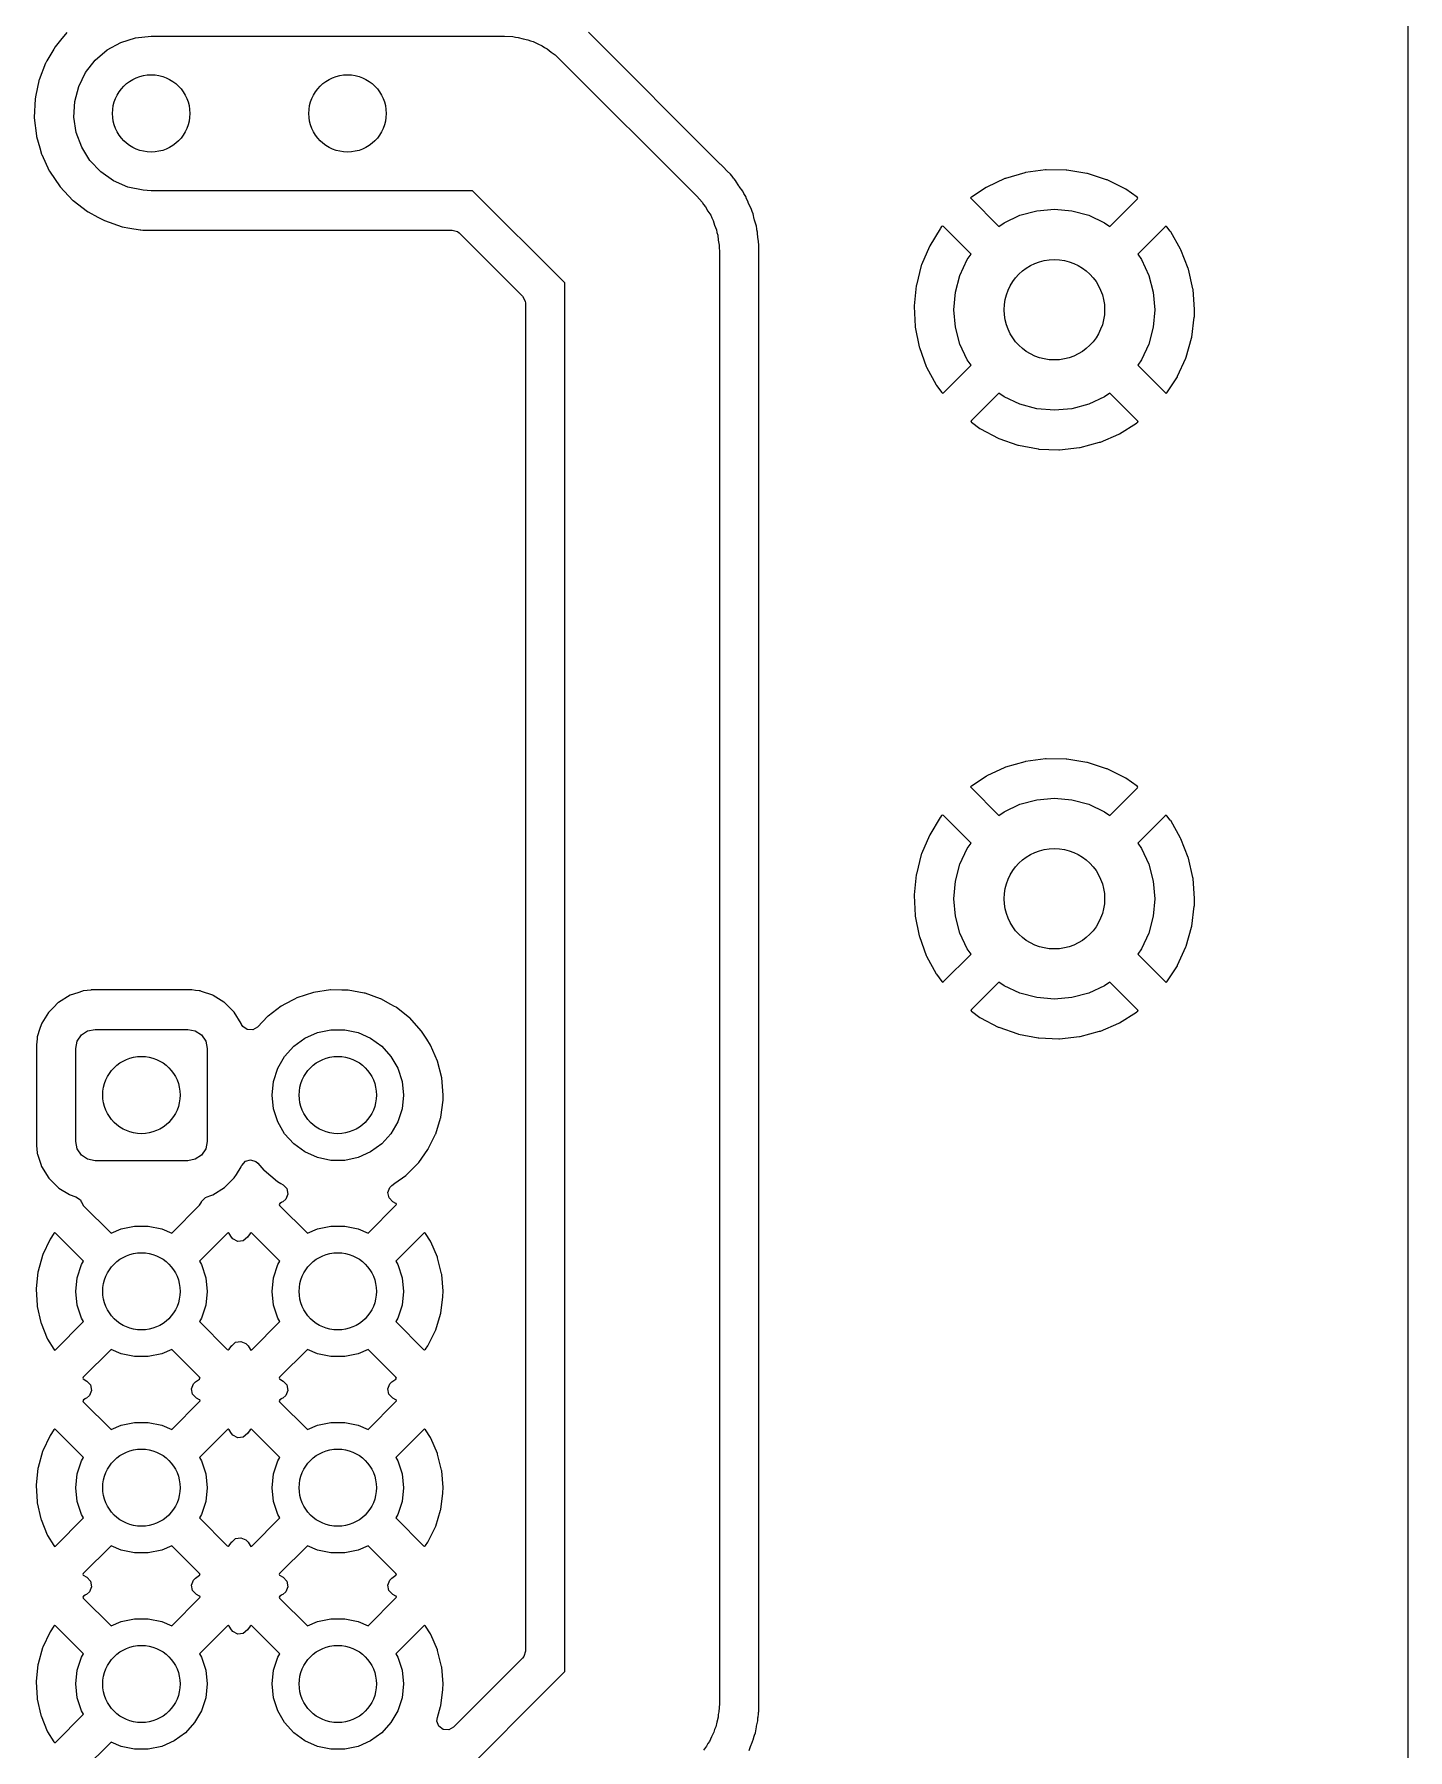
# Model space of a CAD drawing. Extents: x 80 to 223, y -132 to -72.
# Drawn here: x 204.99 to 222.76, y -117.94 to -95.75 of the extents above; entities that cross this region are included whole.
import ezdxf

# ---------------------------------------------------------------- set-up
doc = ezdxf.new("R2010")
doc.units = 0
doc.layers.add('BLACK', color=7, linetype='CONTINUOUS')

msp = doc.modelspace()

# ---------------------------------------------------------------- linework, layer by layer
at = {"layer": 'BLACK', "linetype": 'CONTINUOUS'}
for p, q in [((222.757, -76.4956), (222.757, -127.205)), ((205.33, -95.8242), (205.259, -95.9103)), ((205.41, -95.7266), (205.33, -95.8242)), ((205.931, -95.9529), (206.108, -95.8549)), ((206.108, -95.8549), (206.301, -95.7944)), ((206.301, -95.7944), (206.502, -95.774)), ((206.502, -95.774), (211.074, -95.774)), ((211.074, -95.774), (211.179, -95.7795)), ((211.179, -95.7795), (211.214, -95.787)), ((211.214, -95.787), (211.251, -95.7898)), ((211.251, -95.7898), (211.313, -95.8076)), ((211.313, -95.8076), (211.376, -95.8208)), ((211.376, -95.8208), (211.41, -95.8354)), ((211.41, -95.8354), (211.445, -95.8455)), ((211.445, -95.8455), (211.503, -95.8754)), ((211.503, -95.8754), (211.562, -95.9011)), ((213.862, -97.4286), (212.158, -95.7243)), ((205.151, -96.0955), (205.137, -96.1201)), ((205.241, -95.9423), (205.151, -96.0955)), ((205.259, -95.9103), (205.241, -95.9423)), ((205.654, -96.2441), (205.778, -96.0844)), ((205.778, -96.0844), (205.931, -95.9529)), ((211.562, -95.9011), (211.592, -95.9221)), ((211.592, -95.9221), (211.624, -95.9392)), ((211.624, -95.9392), (211.675, -95.98)), ((211.675, -95.98), (211.727, -96.017)), ((211.727, -96.017), (211.753, -96.0437)), ((211.753, -96.0437), (211.781, -96.0669)), ((211.781, -96.0669), (213.559, -97.8449)), ((205.135, -96.1248), (205.054, -96.3374)), ((205.137, -96.1201), (205.135, -96.1248)), ((205.565, -96.4254), (205.654, -96.2441)), ((205.01, -96.5374), (205.001, -96.5843)), ((205.049, -96.3517), (205.01, -96.5374)), ((205.05, -96.3467), (205.049, -96.3517)), ((205.049, -96.3517), (205.049, -96.3517)), ((205.054, -96.3374), (205.05, -96.3467)), ((205.514, -96.621), (205.565, -96.4254)), ((205.001, -96.5843), (204.99, -96.8268)), ((205.503, -96.8229), (205.514, -96.621)), ((204.99, -96.8268), (204.99, -96.8318)), ((204.99, -96.8318), (204.99, -96.8318)), ((204.99, -96.8318), (205.017, -97.0621)), ((205.533, -97.0227), (205.503, -96.8229)), ((205.017, -97.0621), (205.017, -97.068)), ((205.017, -97.068), (205.019, -97.0728)), ((205.019, -97.0728), (205.019, -97.0728)), ((205.019, -97.0728), (205.06, -97.2171)), ((205.603, -97.2124), (205.533, -97.0227)), ((205.06, -97.2171), (205.084, -97.3015)), ((205.084, -97.3015), (205.086, -97.3061)), ((205.086, -97.3061), (205.086, -97.3061)), ((205.086, -97.3061), (205.184, -97.517)), ((205.71, -97.3841), (205.603, -97.2124)), ((205.849, -97.531), (205.71, -97.3841)), ((213.871, -97.4368), (213.862, -97.4286)), ((205.184, -97.517), (205.186, -97.5215)), ((205.186, -97.5215), (205.323, -97.7223)), ((206.014, -97.6469), (205.849, -97.531)), ((206.2, -97.7272), (206.014, -97.6469)), ((213.893, -97.4551), (213.871, -97.4368)), ((213.903, -97.4633), (213.893, -97.4551)), ((213.907, -97.4671), (213.903, -97.4633)), ((213.95, -97.5163), (213.907, -97.4671)), ((213.907, -97.4671), (213.907, -97.4671)), ((213.955, -97.522), (213.95, -97.5163)), ((213.995, -97.5617), (213.955, -97.522)), ((214.015, -97.5833), (213.995, -97.5617)), ((214.017, -97.5865), (214.015, -97.5833)), ((214.034, -97.6101), (214.017, -97.5865)), ((214.042, -97.6208), (214.034, -97.6101)), ((214.06, -97.6416), (214.042, -97.6208)), ((214.064, -97.6454), (214.06, -97.6416)), ((214.06, -97.6416), (214.06, -97.6416)), ((214.067, -97.6497), (214.064, -97.6454)), ((214.106, -97.7119), (214.067, -97.6497)), ((214.067, -97.6497), (214.067, -97.6497)), ((217.547, -97.6177), (217.311, -97.7263)), ((217.556, -97.6144), (217.547, -97.6177)), ((217.805, -97.5419), (217.556, -97.6144)), ((217.814, -97.5399), (217.805, -97.5419)), ((218.071, -97.5049), (217.814, -97.5399)), ((218.08, -97.5044), (218.071, -97.5049)), ((218.339, -97.5078), (218.08, -97.5044)), ((218.349, -97.5086), (218.339, -97.5078)), ((218.605, -97.5503), (218.349, -97.5086)), ((218.614, -97.5524), (218.605, -97.5503)), ((218.861, -97.6315), (218.614, -97.5524)), ((218.869, -97.635), (218.861, -97.6315)), ((219.102, -97.7497), (218.869, -97.635)), ((205.323, -97.7223), (205.489, -97.8987)), ((206.397, -97.7685), (206.2, -97.7272)), ((206.502, -97.774), (206.397, -97.7685)), ((210.66, -97.774), (206.502, -97.774)), ((211.852, -98.9662), (210.66, -97.774)), ((213.559, -97.8449), (213.629, -97.9227)), ((214.109, -97.7174), (214.106, -97.7119)), ((214.155, -97.7816), (214.109, -97.7174)), ((214.169, -97.8111), (214.155, -97.7816)), ((214.176, -97.823), (214.169, -97.8111)), ((214.193, -97.8508), (214.176, -97.823)), ((214.197, -97.8607), (214.193, -97.8508)), ((214.2, -97.8667), (214.197, -97.8607)), ((214.224, -97.9232), (214.2, -97.8667)), ((217.112, -97.8559), (217.103, -97.8667)), ((217.103, -97.8667), (217.108, -97.8765)), ((217.303, -97.7308), (217.112, -97.8559)), ((217.311, -97.7263), (217.303, -97.7308)), ((219.11, -97.7545), (219.102, -97.7497)), ((219.257, -97.8566), (219.11, -97.7545)), ((219.267, -97.8688), (219.257, -97.8566)), ((219.26, -97.8804), (219.267, -97.8688)), ((205.489, -97.8987), (205.493, -97.9018)), ((205.493, -97.9018), (205.493, -97.9018)), ((205.493, -97.9018), (205.678, -98.043)), ((205.678, -98.043), (205.678, -98.043)), ((205.678, -98.043), (205.682, -98.0461)), ((205.682, -98.0461), (205.687, -98.0485)), ((205.687, -98.0485), (205.687, -98.0485)), ((205.687, -98.0485), (205.811, -98.1152)), ((213.629, -97.9227), (213.649, -97.9534)), ((213.649, -97.9534), (213.673, -97.9813)), ((213.673, -97.9813), (213.704, -98.0378)), ((213.704, -98.0378), (213.74, -98.0918)), ((213.74, -98.0918), (213.753, -98.1259)), ((214.227, -97.9292), (214.224, -97.9232)), ((214.259, -97.9952), (214.227, -97.9292)), ((214.261, -97.9998), (214.259, -97.9952)), ((214.259, -97.9952), (214.259, -97.9952)), ((214.263, -98.0046), (214.261, -97.9998)), ((214.271, -98.0312), (214.263, -98.0046)), ((214.275, -98.044), (214.271, -98.0312)), ((214.288, -98.0743), (214.275, -98.044)), ((214.304, -98.1401), (214.288, -98.0743)), ((217.108, -97.8765), (217.467, -98.2362)), ((217.536, -98.1882), (217.741, -98.0924)), ((217.741, -98.0924), (217.96, -98.0337)), ((217.96, -98.0337), (218.186, -98.014)), ((218.186, -98.014), (218.412, -98.0337)), ((218.412, -98.0337), (218.631, -98.0924)), ((218.631, -98.0924), (218.836, -98.1882)), ((218.905, -98.2362), (219.26, -97.8804)), ((205.811, -98.1152), (205.896, -98.1608)), ((205.896, -98.1608), (206.126, -98.2399)), ((206.126, -98.2399), (206.225, -98.257)), ((206.225, -98.257), (206.361, -98.2805)), ((206.361, -98.2805), (206.361, -98.2805)), ((206.361, -98.2805), (206.365, -98.2812)), ((206.365, -98.2812), (206.369, -98.2814)), ((206.369, -98.2814), (206.369, -98.2814)), ((206.369, -98.2814), (206.393, -98.2824)), ((206.393, -98.2824), (206.393, -98.2824)), ((206.393, -98.2824), (206.394, -98.2825)), ((206.394, -98.2825), (210.397, -98.2825)), ((210.397, -98.2825), (210.465, -98.3025)), ((210.465, -98.3025), (210.486, -98.3194)), ((213.753, -98.1259), (213.771, -98.1581)), ((213.771, -98.1581), (213.79, -98.2197)), ((213.79, -98.2197), (213.814, -98.2797)), ((213.814, -98.2797), (213.821, -98.3159)), ((213.821, -98.3159), (213.832, -98.3509)), ((214.307, -98.1506), (214.304, -98.1401)), ((214.309, -98.157), (214.307, -98.1506)), ((214.319, -98.1922), (214.309, -98.157)), ((214.331, -98.2322), (214.319, -98.1922)), ((214.332, -98.2372), (214.331, -98.2322)), ((214.336, -98.2647), (214.332, -98.2372)), ((214.338, -98.2781), (214.336, -98.2647)), ((214.346, -98.31), (214.338, -98.2781)), ((214.346, -98.3151), (214.346, -98.31)), ((214.352, -98.3884), (214.346, -98.3151)), ((214.346, -98.3151), (214.346, -98.3151)), ((216.708, -98.2651), (216.573, -98.4869)), ((216.713, -98.2576), (216.708, -98.2651)), ((216.728, -98.2389), (216.713, -98.2576)), ((216.739, -98.2318), (216.728, -98.2389)), ((216.752, -98.239), (216.739, -98.2318)), ((217.108, -98.5954), (216.752, -98.239)), ((217.467, -98.2362), (217.536, -98.1882)), ((218.836, -98.1882), (218.905, -98.2362)), ((219.62, -98.2397), (219.264, -98.5954)), ((219.631, -98.2332), (219.62, -98.2397)), ((219.643, -98.2417), (219.631, -98.2332)), ((219.686, -98.2965), (219.643, -98.2417)), ((219.691, -98.3042), (219.686, -98.2965)), ((219.82, -98.5294), (219.691, -98.3042)), ((210.486, -98.3194), (211.307, -99.1399)), ((213.832, -98.3509), (213.838, -98.4152)), ((213.838, -98.4152), (213.849, -98.4788)), ((213.849, -98.4788), (213.848, -98.5155)), ((213.848, -98.5155), (213.852, -98.552)), ((214.353, -98.3949), (214.352, -98.3884)), ((214.363, -98.4728), (214.353, -98.3949)), ((214.361, -98.5725), (214.363, -98.4778)), ((214.363, -98.4778), (214.363, -98.4728)), ((214.363, -98.4778), (214.363, -98.4778)), ((216.569, -98.4952), (216.468, -98.7344)), ((216.573, -98.4869), (216.569, -98.4952)), ((219.824, -98.5378), (219.82, -98.5294)), ((219.918, -98.7796), (219.824, -98.5378)), ((213.852, -98.552), (213.852, -117.348)), ((214.361, -98.576), (214.361, -98.5725)), ((214.361, -117.268), (214.361, -98.576)), ((216.465, -98.7432), (216.402, -98.9946)), ((216.468, -98.7344), (216.465, -98.7432)), ((216.964, -98.8694), (217.06, -98.664)), ((217.06, -98.664), (217.108, -98.5954)), ((219.264, -98.5954), (219.312, -98.664)), ((219.312, -98.664), (219.408, -98.8694)), ((211.852, -116.934), (211.852, -98.9662)), ((216.906, -99.0883), (216.964, -98.8694)), ((219.408, -98.8694), (219.466, -99.0883)), ((219.921, -98.7885), (219.918, -98.7796)), ((219.978, -99.0415), (219.921, -98.7885)), ((211.307, -99.1399), (211.341, -99.2022)), ((211.341, -99.2022), (211.343, -99.229)), ((216.4, -99.0038), (216.374, -99.2619)), ((216.402, -98.9946), (216.4, -99.0038)), ((216.886, -99.314), (216.906, -99.0883)), ((219.466, -99.0883), (219.486, -99.314)), ((219.98, -99.0507), (219.978, -99.0415)), ((219.999, -99.3109), (219.98, -99.0507)), ((211.343, -99.229), (211.343, -116.671)), ((216.374, -99.2619), (216.374, -99.2712)), ((216.374, -99.2712), (216.386, -99.5303)), ((216.906, -99.5397), (216.886, -99.314)), ((219.486, -99.314), (219.466, -99.5397)), ((219.963, -99.6708), (219.996, -99.412)), ((219.996, -99.412), (219.997, -99.4057)), ((219.997, -99.4057), (219.999, -99.3172)), ((219.999, -99.3172), (219.999, -99.3109)), ((216.386, -99.5303), (216.387, -99.5395)), ((216.387, -99.5395), (216.438, -99.7939)), ((216.964, -99.7586), (216.906, -99.5397)), ((219.466, -99.5397), (219.408, -99.7586)), ((216.438, -99.7939), (216.44, -99.8029)), ((216.44, -99.8029), (216.528, -100.047)), ((217.06, -99.964), (216.964, -99.7586)), ((219.408, -99.7586), (219.312, -99.964)), ((219.891, -99.9296), (219.961, -99.68)), ((219.961, -99.68), (219.963, -99.6708)), ((216.528, -100.047), (216.532, -100.056)), ((216.532, -100.056), (216.655, -100.284)), ((216.753, -100.387), (217.108, -100.033)), ((217.108, -100.033), (217.06, -99.964)), ((219.312, -99.964), (219.264, -100.033)), ((219.264, -100.033), (219.622, -100.391)), ((219.781, -100.175), (219.888, -99.9384)), ((219.888, -99.9384), (219.891, -99.9296)), ((216.655, -100.284), (216.66, -100.292)), ((216.66, -100.292), (216.73, -100.386)), ((219.643, -100.391), (219.777, -100.183)), ((219.777, -100.183), (219.781, -100.175)), ((216.73, -100.386), (216.741, -100.394)), ((216.741, -100.394), (216.753, -100.387)), ((217.467, -100.392), (217.112, -100.747)), ((217.536, -100.44), (217.467, -100.392)), ((217.741, -100.536), (217.536, -100.44)), ((217.96, -100.594), (217.741, -100.536)), ((218.631, -100.536), (218.412, -100.594)), ((218.836, -100.44), (218.631, -100.536)), ((218.905, -100.392), (218.836, -100.44)), ((219.263, -100.75), (218.905, -100.392)), ((219.622, -100.391), (219.634, -100.398)), ((219.634, -100.398), (219.643, -100.391)), ((217.112, -100.747), (217.106, -100.759)), ((217.106, -100.759), (217.115, -100.77)), ((218.186, -100.614), (217.96, -100.594)), ((218.412, -100.594), (218.186, -100.614)), ((219.269, -100.76), (219.263, -100.75)), ((217.115, -100.77), (217.221, -100.849)), ((217.221, -100.849), (217.229, -100.854)), ((217.229, -100.854), (217.459, -100.975)), ((217.459, -100.975), (217.467, -100.978)), ((217.467, -100.978), (217.712, -101.064)), ((218.781, -101.026), (219.019, -100.924)), ((219.019, -100.924), (219.027, -100.92)), ((219.027, -100.92), (219.248, -100.783)), ((219.248, -100.783), (219.255, -100.778)), ((219.255, -100.778), (219.261, -100.773)), ((219.261, -100.773), (219.269, -100.76)), ((217.712, -101.064), (217.721, -101.066)), ((217.721, -101.066), (217.976, -101.115)), ((217.976, -101.115), (217.985, -101.116)), ((217.985, -101.116), (218.245, -101.126)), ((218.245, -101.126), (218.254, -101.125)), ((218.254, -101.125), (218.512, -101.097)), ((218.512, -101.097), (218.521, -101.096)), ((218.521, -101.096), (218.772, -101.029)), ((218.772, -101.029), (218.781, -101.026)), ((217.805, -105.162), (217.556, -105.234)), ((217.814, -105.16), (217.805, -105.162)), ((218.071, -105.125), (217.814, -105.16)), ((218.08, -105.124), (218.071, -105.125)), ((218.339, -105.128), (218.08, -105.124)), ((218.349, -105.129), (218.339, -105.128)), ((218.605, -105.17), (218.349, -105.129)), ((218.614, -105.172), (218.605, -105.17)), ((218.861, -105.252), (218.614, -105.172)), ((217.303, -105.351), (217.112, -105.476)), ((217.311, -105.346), (217.303, -105.351)), ((217.547, -105.238), (217.311, -105.346)), ((217.556, -105.234), (217.547, -105.238)), ((218.869, -105.255), (218.861, -105.252)), ((219.102, -105.37), (218.869, -105.255)), ((219.11, -105.374), (219.102, -105.37)), ((219.257, -105.477), (219.11, -105.374)), ((217.112, -105.476), (217.103, -105.487)), ((217.103, -105.487), (217.108, -105.496)), ((217.108, -105.496), (217.467, -105.856)), ((217.96, -105.654), (218.186, -105.634)), ((218.186, -105.634), (218.412, -105.654)), ((218.905, -105.856), (219.26, -105.5)), ((219.267, -105.489), (219.257, -105.477)), ((219.26, -105.5), (219.267, -105.489)), ((216.728, -105.859), (216.713, -105.878)), ((216.739, -105.852), (216.728, -105.859)), ((216.752, -105.859), (216.739, -105.852)), ((217.108, -106.215), (216.752, -105.859)), ((217.467, -105.856), (217.536, -105.808)), ((217.536, -105.808), (217.741, -105.712)), ((217.741, -105.712), (217.96, -105.654)), ((218.412, -105.654), (218.631, -105.712)), ((218.631, -105.712), (218.836, -105.808)), ((218.836, -105.808), (218.905, -105.856)), ((219.62, -105.86), (219.264, -106.215)), ((219.631, -105.853), (219.62, -105.86)), ((219.643, -105.862), (219.631, -105.853)), ((219.686, -105.916), (219.643, -105.862)), ((216.708, -105.885), (216.573, -106.107)), ((216.713, -105.878), (216.708, -105.885)), ((219.691, -105.924), (219.686, -105.916)), ((219.82, -106.149), (219.691, -105.924)), ((216.569, -106.115), (216.468, -106.354)), ((216.573, -106.107), (216.569, -106.115)), ((216.964, -106.489), (217.06, -106.284)), ((217.06, -106.284), (217.108, -106.215)), ((219.264, -106.215), (219.312, -106.284)), ((219.312, -106.284), (219.408, -106.489)), ((219.824, -106.158), (219.82, -106.149)), ((219.918, -106.4), (219.824, -106.158)), ((216.465, -106.363), (216.402, -106.615)), ((216.468, -106.354), (216.465, -106.363)), ((216.906, -106.708), (216.964, -106.489)), ((219.408, -106.489), (219.466, -106.708)), ((219.921, -106.408), (219.918, -106.4)), ((219.978, -106.661), (219.921, -106.408)), ((216.4, -106.624), (216.374, -106.882)), ((216.402, -106.615), (216.4, -106.624)), ((216.886, -106.934), (216.906, -106.708)), ((219.466, -106.708), (219.486, -106.934)), ((219.98, -106.671), (219.978, -106.661)), ((219.999, -106.931), (219.98, -106.671)), ((216.374, -106.882), (216.374, -106.891)), ((216.374, -106.891), (216.386, -107.15)), ((216.906, -107.16), (216.886, -106.934)), ((219.486, -106.934), (219.466, -107.16)), ((219.997, -107.026), (219.999, -106.937)), ((219.999, -106.937), (219.999, -106.931)), ((216.386, -107.15), (216.387, -107.16)), ((216.387, -107.16), (216.438, -107.414)), ((216.964, -107.379), (216.906, -107.16)), ((219.466, -107.16), (219.408, -107.379)), ((219.963, -107.291), (219.996, -107.032)), ((219.996, -107.032), (219.997, -107.026)), ((216.438, -107.414), (216.44, -107.423)), ((217.06, -107.584), (216.964, -107.379)), ((219.408, -107.379), (219.312, -107.584)), ((219.891, -107.55), (219.961, -107.3)), ((219.961, -107.3), (219.963, -107.291)), ((216.44, -107.423), (216.528, -107.667)), ((217.108, -107.653), (217.06, -107.584)), ((219.312, -107.584), (219.264, -107.653)), ((219.781, -107.795), (219.888, -107.558)), ((219.888, -107.558), (219.891, -107.55)), ((216.528, -107.667), (216.532, -107.676)), ((216.532, -107.676), (216.655, -107.904)), ((216.753, -108.007), (217.108, -107.653)), ((219.264, -107.653), (219.622, -108.011)), ((219.643, -108.011), (219.777, -107.803)), ((219.777, -107.803), (219.781, -107.795)), ((216.655, -107.904), (216.66, -107.912)), ((216.66, -107.912), (216.73, -108.006)), ((216.73, -108.006), (216.741, -108.014)), ((216.741, -108.014), (216.753, -108.007)), ((217.467, -108.012), (217.112, -108.367)), ((217.536, -108.06), (217.467, -108.012)), ((217.741, -108.156), (217.536, -108.06)), ((218.836, -108.06), (218.631, -108.156)), ((218.905, -108.012), (218.836, -108.06)), ((219.263, -108.37), (218.905, -108.012)), ((219.622, -108.011), (219.634, -108.018)), ((219.634, -108.018), (219.643, -108.011)), ((205.296, -108.281), (205.241, -108.336)), ((205.302, -108.276), (205.296, -108.281)), ((205.452, -108.182), (205.302, -108.276)), ((205.551, -108.15), (205.452, -108.182)), ((205.613, -108.129), (205.551, -108.15)), ((205.62, -108.126), (205.613, -108.129)), ((205.613, -108.129), (205.613, -108.129)), ((205.627, -108.126), (205.62, -108.126)), ((205.722, -108.116), (205.627, -108.126)), ((205.627, -108.126), (205.627, -108.126)), ((205.726, -108.115), (205.722, -108.116)), ((205.722, -108.116), (205.722, -108.116)), ((207.026, -108.115), (205.726, -108.115)), ((207.075, -108.121), (207.026, -108.115)), ((207.124, -108.126), (207.075, -108.121)), ((207.131, -108.126), (207.124, -108.126)), ((207.124, -108.126), (207.124, -108.126)), ((207.137, -108.128), (207.131, -108.126)), ((207.151, -108.133), (207.137, -108.128)), ((207.137, -108.128), (207.137, -108.128)), ((207.299, -108.182), (207.151, -108.133)), ((207.305, -108.186), (207.299, -108.182)), ((207.443, -108.271), (207.305, -108.186)), ((207.305, -108.186), (207.305, -108.186)), ((207.449, -108.275), (207.443, -108.271)), ((207.476, -108.301), (207.449, -108.275)), ((207.568, -108.394), (207.476, -108.301)), ((208.23, -108.3), (208.19, -108.321)), ((208.357, -108.233), (208.23, -108.3)), ((208.388, -108.217), (208.357, -108.233)), ((208.6, -108.148), (208.388, -108.217)), ((208.821, -108.114), (208.6, -108.148)), ((208.826, -108.114), (208.821, -108.114)), ((208.97, -108.116), (208.826, -108.114)), ((208.826, -108.114), (208.826, -108.114)), ((209.044, -108.117), (208.97, -108.116)), ((209.049, -108.118), (209.044, -108.117)), ((209.259, -108.155), (209.049, -108.118)), ((209.049, -108.118), (209.049, -108.118)), ((209.264, -108.156), (209.259, -108.155)), ((209.259, -108.155), (209.259, -108.155)), ((209.269, -108.158), (209.264, -108.156)), ((209.47, -108.229), (209.269, -108.158)), ((209.269, -108.158), (209.269, -108.158)), ((209.475, -108.231), (209.47, -108.229)), ((209.47, -108.229), (209.47, -108.229)), ((209.603, -108.301), (209.475, -108.231)), ((209.651, -108.328), (209.603, -108.301)), ((217.96, -108.214), (217.741, -108.156)), ((218.186, -108.234), (217.96, -108.214)), ((218.412, -108.214), (218.186, -108.234)), ((218.631, -108.156), (218.412, -108.214)), ((205.173, -108.407), (205.088, -108.544)), ((205.177, -108.401), (205.173, -108.407)), ((205.173, -108.407), (205.173, -108.407)), ((205.241, -108.336), (205.177, -108.401)), ((207.574, -108.4), (207.568, -108.394)), ((207.668, -108.55), (207.574, -108.4)), ((208.011, -108.455), (207.878, -108.594)), ((208.015, -108.452), (208.011, -108.455)), ((208.185, -108.324), (208.015, -108.452)), ((208.19, -108.321), (208.185, -108.324)), ((208.185, -108.324), (208.185, -108.324)), ((209.67, -108.339), (209.651, -108.328)), ((209.674, -108.342), (209.67, -108.339)), ((209.842, -108.474), (209.674, -108.342)), ((209.674, -108.342), (209.674, -108.342)), ((209.846, -108.477), (209.842, -108.474)), ((209.842, -108.474), (209.842, -108.474)), ((209.996, -108.642), (209.846, -108.477)), ((217.112, -108.367), (217.106, -108.379)), ((217.106, -108.379), (217.115, -108.39)), ((217.115, -108.39), (217.221, -108.469)), ((217.221, -108.469), (217.229, -108.474)), ((217.229, -108.474), (217.459, -108.595)), ((219.027, -108.54), (219.248, -108.403)), ((219.248, -108.403), (219.255, -108.398)), ((219.255, -108.398), (219.261, -108.393)), ((219.261, -108.393), (219.269, -108.38)), ((219.269, -108.38), (219.263, -108.37)), ((205.026, -108.745), (205.017, -108.824)), ((205.028, -108.726), (205.026, -108.745)), ((205.032, -108.708), (205.028, -108.719)), ((205.028, -108.719), (205.028, -108.726)), ((205.028, -108.726), (205.028, -108.726)), ((205.059, -108.626), (205.032, -108.708)), ((205.084, -108.551), (205.059, -108.626)), ((205.088, -108.544), (205.084, -108.551)), ((205.545, -108.778), (205.599, -108.697)), ((205.599, -108.697), (205.68, -108.643)), ((205.68, -108.643), (205.776, -108.624)), ((205.776, -108.624), (206.976, -108.624)), ((206.976, -108.624), (207.072, -108.643)), ((207.072, -108.643), (207.153, -108.697)), ((207.153, -108.697), (207.207, -108.778)), ((207.67, -108.557), (207.668, -108.55)), ((207.672, -108.561), (207.67, -108.557)), ((207.687, -108.586), (207.672, -108.561)), ((207.745, -108.627), (207.687, -108.586)), ((207.816, -108.63), (207.745, -108.627)), ((207.877, -108.595), (207.816, -108.63)), ((207.878, -108.594), (207.877, -108.595)), ((208.347, -108.842), (208.491, -108.738)), ((208.491, -108.738), (208.653, -108.666)), ((208.653, -108.666), (208.827, -108.629)), ((208.827, -108.629), (209.005, -108.629)), ((209.005, -108.629), (209.179, -108.666)), ((209.179, -108.666), (209.341, -108.738)), ((209.341, -108.738), (209.485, -108.842)), ((209.999, -108.647), (209.996, -108.642)), ((210.066, -108.751), (209.999, -108.647)), ((209.999, -108.647), (209.999, -108.647)), ((217.459, -108.595), (217.467, -108.598)), ((217.467, -108.598), (217.712, -108.684)), ((217.712, -108.684), (217.721, -108.686)), ((217.721, -108.686), (217.976, -108.735)), ((217.976, -108.735), (217.985, -108.736)), ((217.985, -108.736), (218.245, -108.746)), ((218.245, -108.746), (218.254, -108.745)), ((218.254, -108.745), (218.512, -108.717)), ((218.512, -108.717), (218.521, -108.716)), ((218.521, -108.716), (218.772, -108.649)), ((218.772, -108.649), (218.781, -108.646)), ((218.781, -108.646), (219.019, -108.544)), ((219.019, -108.544), (219.027, -108.54)), ((205.017, -108.824), (205.017, -110.124)), ((205.526, -108.874), (205.545, -108.778)), ((205.526, -110.074), (205.526, -108.874)), ((207.207, -108.778), (207.226, -108.874)), ((207.226, -108.874), (207.226, -110.074)), ((208.228, -108.974), (208.347, -108.842)), ((209.485, -108.842), (209.604, -108.974)), ((210.117, -108.83), (210.066, -108.751)), ((210.206, -109.035), (210.117, -108.83)), ((208.085, -109.297), (208.139, -109.128)), ((208.139, -109.128), (208.228, -108.974)), ((209.604, -108.974), (209.693, -109.128)), ((209.693, -109.128), (209.747, -109.297)), ((210.261, -109.251), (210.206, -109.035)), ((208.066, -109.474), (208.085, -109.297)), ((209.747, -109.297), (209.766, -109.474)), ((210.279, -109.474), (210.261, -109.251)), ((208.085, -109.651), (208.066, -109.474)), ((209.766, -109.474), (209.747, -109.651)), ((210.248, -109.762), (210.278, -109.541)), ((210.278, -109.527), (210.279, -109.477)), ((210.278, -109.541), (210.278, -109.527)), ((210.279, -109.477), (210.279, -109.474)), ((210.279, -109.477), (210.279, -109.477)), ((208.139, -109.82), (208.085, -109.651)), ((208.228, -109.974), (208.139, -109.82)), ((209.693, -109.82), (209.604, -109.974)), ((209.747, -109.651), (209.693, -109.82)), ((210.183, -109.976), (210.245, -109.773)), ((210.245, -109.773), (210.247, -109.767)), ((210.247, -109.767), (210.248, -109.762)), ((210.247, -109.767), (210.247, -109.767)), ((205.545, -110.17), (205.526, -110.074)), ((207.226, -110.074), (207.207, -110.17)), ((208.347, -110.106), (208.228, -109.974)), ((209.604, -109.974), (209.485, -110.106)), ((210.087, -110.171), (210.181, -109.98)), ((210.181, -109.98), (210.183, -109.976)), ((210.181, -109.98), (210.181, -109.98)), ((205.017, -110.124), (205.018, -110.128)), ((205.018, -110.128), (205.028, -110.223)), ((205.018, -110.128), (205.018, -110.128)), ((205.028, -110.223), (205.028, -110.223)), ((205.028, -110.223), (205.028, -110.23)), ((205.028, -110.23), (205.031, -110.237)), ((205.031, -110.237), (205.031, -110.237)), ((205.031, -110.237), (205.075, -110.369)), ((205.599, -110.251), (205.545, -110.17)), ((205.68, -110.305), (205.599, -110.251)), ((207.153, -110.251), (207.072, -110.305)), ((207.207, -110.17), (207.153, -110.251)), ((208.491, -110.21), (208.347, -110.106)), ((208.653, -110.282), (208.491, -110.21)), ((208.827, -110.319), (208.653, -110.282)), ((209.179, -110.282), (209.005, -110.319)), ((209.341, -110.21), (209.179, -110.282)), ((209.485, -110.106), (209.341, -110.21)), ((209.963, -110.346), (210.081, -110.18)), ((210.081, -110.18), (210.084, -110.176)), ((210.084, -110.176), (210.087, -110.171)), ((205.075, -110.369), (205.084, -110.398)), ((205.084, -110.398), (205.178, -110.548)), ((205.776, -110.324), (205.68, -110.305)), ((206.976, -110.324), (205.776, -110.324)), ((207.072, -110.305), (206.976, -110.324)), ((207.575, -110.547), (207.604, -110.501)), ((207.604, -110.501), (207.664, -110.403)), ((207.664, -110.403), (207.668, -110.397)), ((207.668, -110.397), (207.67, -110.39)), ((207.67, -110.39), (207.673, -110.385)), ((207.673, -110.385), (207.72, -110.331)), ((207.72, -110.331), (207.788, -110.312)), ((207.788, -110.312), (207.856, -110.333)), ((207.856, -110.333), (207.882, -110.356)), ((207.882, -110.356), (207.959, -110.444)), ((207.959, -110.444), (207.962, -110.448)), ((207.962, -110.448), (208.134, -110.591)), ((209.005, -110.319), (208.827, -110.319)), ((209.654, -110.616), (209.796, -110.515)), ((209.796, -110.515), (209.824, -110.488)), ((209.824, -110.488), (209.892, -110.42)), ((209.892, -110.42), (209.954, -110.357)), ((209.954, -110.357), (209.963, -110.346)), ((205.178, -110.548), (205.303, -110.673)), ((205.303, -110.673), (205.309, -110.677)), ((205.309, -110.677), (205.309, -110.677)), ((205.309, -110.677), (205.446, -110.762)), ((207.3, -110.766), (207.45, -110.672)), ((207.45, -110.672), (207.575, -110.547)), ((208.134, -110.591), (208.181, -110.618)), ((208.181, -110.618), (208.208, -110.634)), ((208.208, -110.634), (208.257, -110.685)), ((208.257, -110.685), (208.27, -110.755)), ((209.564, -110.736), (209.589, -110.67)), ((209.579, -110.806), (209.564, -110.736)), ((209.589, -110.67), (209.616, -110.643)), ((209.616, -110.643), (209.654, -110.616)), ((205.446, -110.762), (205.453, -110.766)), ((205.453, -110.766), (205.516, -110.787)), ((205.516, -110.787), (205.528, -110.791)), ((205.528, -110.791), (205.587, -110.831)), ((205.587, -110.831), (205.597, -110.857)), ((205.597, -110.857), (205.599, -110.856)), ((205.599, -110.856), (205.624, -110.903)), ((205.624, -110.903), (205.984, -111.263)), ((206.768, -111.263), (207.129, -110.901)), ((207.129, -110.901), (207.152, -110.86)), ((207.152, -110.86), (207.154, -110.85)), ((207.154, -110.85), (207.205, -110.799)), ((207.205, -110.799), (207.225, -110.791)), ((207.225, -110.791), (207.275, -110.774)), ((207.275, -110.774), (207.3, -110.766)), ((208.166, -110.879), (208.157, -110.89)), ((208.157, -110.89), (208.164, -110.903)), ((208.164, -110.903), (208.524, -111.263)), ((208.186, -110.864), (208.166, -110.879)), ((208.194, -110.859), (208.186, -110.864)), ((208.203, -110.854), (208.194, -110.859)), ((208.243, -110.821), (208.203, -110.854)), ((208.27, -110.755), (208.243, -110.821)), ((209.308, -111.263), (209.669, -110.901)), ((209.629, -110.856), (209.579, -110.806)), ((209.666, -110.877), (209.629, -110.856)), ((209.67, -110.879), (209.666, -110.877)), ((209.669, -110.901), (209.676, -110.889)), ((209.676, -110.889), (209.67, -110.879)), ((206.113, -111.206), (206.287, -111.169)), ((206.287, -111.169), (206.465, -111.169)), ((206.465, -111.169), (206.639, -111.206)), ((208.653, -111.206), (208.827, -111.169)), ((208.827, -111.169), (209.005, -111.169)), ((209.005, -111.169), (209.179, -111.206)), ((205.189, -111.346), (205.099, -111.539)), ((205.194, -111.337), (205.189, -111.346)), ((205.242, -111.266), (205.194, -111.337)), ((205.254, -111.257), (205.242, -111.266)), ((205.266, -111.263), (205.254, -111.257)), ((205.626, -111.623), (205.266, -111.263)), ((205.984, -111.263), (206.113, -111.206)), ((206.639, -111.206), (206.768, -111.263)), ((207.489, -111.26), (207.126, -111.623)), ((207.498, -111.256), (207.489, -111.26)), ((207.509, -111.265), (207.498, -111.256)), ((207.539, -111.312), (207.509, -111.265)), ((207.56, -111.336), (207.539, -111.312)), ((207.624, -111.368), (207.56, -111.336)), ((207.694, -111.36), (207.624, -111.368)), ((207.749, -111.315), (207.694, -111.36)), ((207.782, -111.266), (207.749, -111.315)), ((207.794, -111.257), (207.782, -111.266)), ((207.806, -111.263), (207.794, -111.257)), ((208.166, -111.623), (207.806, -111.263)), ((208.524, -111.263), (208.653, -111.206)), ((209.179, -111.206), (209.308, -111.263)), ((210.029, -111.26), (209.666, -111.623)), ((210.038, -111.256), (210.029, -111.26)), ((210.049, -111.265), (210.038, -111.256)), ((210.114, -111.366), (210.049, -111.265)), ((210.119, -111.375), (210.114, -111.366)), ((210.204, -111.57), (210.119, -111.375)), ((205.096, -111.548), (205.039, -111.754)), ((205.099, -111.539), (205.096, -111.548)), ((205.599, -111.668), (205.626, -111.623)), ((207.126, -111.623), (207.153, -111.668)), ((208.139, -111.668), (208.166, -111.623)), ((209.666, -111.623), (209.693, -111.668)), ((210.207, -111.58), (210.204, -111.57)), ((210.259, -111.786), (210.207, -111.58)), ((205.037, -111.764), (205.014, -111.976)), ((205.039, -111.754), (205.037, -111.764)), ((205.526, -112.014), (205.545, -111.837)), ((205.545, -111.837), (205.599, -111.668)), ((207.153, -111.668), (207.207, -111.837)), ((207.207, -111.837), (207.226, -112.014)), ((208.066, -112.014), (208.085, -111.837)), ((208.085, -111.837), (208.139, -111.668)), ((209.693, -111.668), (209.747, -111.837)), ((209.747, -111.837), (209.766, -112.014)), ((210.261, -111.797), (210.259, -111.786)), ((210.278, -112.011), (210.261, -111.797)), ((205.014, -111.976), (205.014, -111.986)), ((205.014, -111.986), (205.026, -112.198)), ((205.545, -112.191), (205.526, -112.014)), ((207.226, -112.014), (207.207, -112.191)), ((208.085, -112.191), (208.066, -112.014)), ((209.766, -112.014), (209.747, -112.191)), ((210.277, -112.077), (210.279, -112.017)), ((210.277, -112.084), (210.277, -112.077)), ((210.279, -112.017), (210.278, -112.011)), ((205.026, -112.198), (205.028, -112.209)), ((205.028, -112.209), (205.075, -112.416)), ((205.599, -112.36), (205.545, -112.191)), ((207.207, -112.191), (207.153, -112.36)), ((208.139, -112.36), (208.085, -112.191)), ((209.747, -112.191), (209.693, -112.36)), ((210.246, -112.307), (210.249, -112.297)), ((210.249, -112.297), (210.277, -112.084)), ((205.075, -112.416), (205.078, -112.426)), ((205.078, -112.426), (205.158, -112.624)), ((205.262, -112.769), (205.626, -112.405)), ((205.626, -112.405), (205.599, -112.36)), ((207.153, -112.36), (207.126, -112.405)), ((207.126, -112.405), (207.486, -112.765)), ((207.802, -112.769), (208.166, -112.405)), ((208.166, -112.405), (208.139, -112.36)), ((209.693, -112.36), (209.666, -112.405)), ((209.666, -112.405), (210.026, -112.765)), ((210.086, -112.711), (210.181, -112.52)), ((210.181, -112.52), (210.184, -112.511)), ((210.184, -112.511), (210.246, -112.307)), ((205.158, -112.624), (205.162, -112.633)), ((205.162, -112.633), (205.242, -112.763)), ((207.51, -112.763), (207.544, -112.716)), ((207.544, -112.716), (207.545, -112.717)), ((207.545, -112.717), (207.593, -112.673)), ((207.593, -112.673), (207.663, -112.661)), ((207.663, -112.661), (207.728, -112.688)), ((207.728, -112.688), (207.756, -112.72)), ((207.756, -112.72), (207.782, -112.763)), ((210.05, -112.763), (210.081, -112.72)), ((210.081, -112.72), (210.086, -112.711)), ((205.242, -112.763), (205.253, -112.773)), ((205.253, -112.773), (205.262, -112.769)), ((205.984, -112.765), (205.623, -113.126)), ((206.113, -112.822), (205.984, -112.765)), ((206.287, -112.859), (206.113, -112.822)), ((206.465, -112.859), (206.287, -112.859)), ((206.639, -112.822), (206.465, -112.859)), ((206.768, -112.765), (206.639, -112.822)), ((207.127, -113.124), (206.768, -112.765)), ((207.486, -112.765), (207.498, -112.772)), ((207.498, -112.772), (207.51, -112.763)), ((207.782, -112.763), (207.793, -112.773)), ((207.793, -112.773), (207.802, -112.769)), ((208.524, -112.765), (208.163, -113.126)), ((208.653, -112.822), (208.524, -112.765)), ((208.827, -112.859), (208.653, -112.822)), ((209.005, -112.859), (208.827, -112.859)), ((209.179, -112.822), (209.005, -112.859)), ((209.308, -112.765), (209.179, -112.822)), ((209.667, -113.124), (209.308, -112.765)), ((210.026, -112.765), (210.038, -112.772)), ((210.038, -112.772), (210.05, -112.763)), ((205.623, -113.126), (205.616, -113.139)), ((205.616, -113.139), (205.621, -113.146)), ((205.621, -113.146), (205.668, -113.174)), ((205.668, -113.174), (205.717, -113.225)), ((207.048, -113.21), (207.076, -113.183)), ((207.076, -113.183), (207.125, -113.148)), ((207.125, -113.148), (207.132, -113.139)), ((207.134, -113.137), (207.127, -113.124)), ((207.132, -113.139), (207.134, -113.137)), ((208.163, -113.126), (208.156, -113.139)), ((208.156, -113.139), (208.161, -113.146)), ((208.161, -113.146), (208.208, -113.174)), ((208.208, -113.174), (208.257, -113.225)), ((209.588, -113.21), (209.616, -113.183)), ((209.616, -113.183), (209.665, -113.148)), ((209.665, -113.148), (209.674, -113.137)), ((209.674, -113.137), (209.667, -113.124)), ((205.646, -113.404), (205.626, -113.419)), ((205.654, -113.399), (205.646, -113.404)), ((205.663, -113.394), (205.654, -113.399)), ((205.704, -113.361), (205.663, -113.394)), ((205.73, -113.295), (205.704, -113.361)), ((205.717, -113.225), (205.73, -113.295)), ((207.023, -113.276), (207.048, -113.21)), ((207.038, -113.345), (207.023, -113.276)), ((207.088, -113.396), (207.038, -113.345)), ((207.126, -113.417), (207.088, -113.396)), ((208.186, -113.404), (208.166, -113.419)), ((208.194, -113.399), (208.186, -113.404)), ((208.203, -113.394), (208.194, -113.399)), ((208.244, -113.361), (208.203, -113.394)), ((208.27, -113.295), (208.244, -113.361)), ((208.257, -113.225), (208.27, -113.295)), ((209.563, -113.276), (209.588, -113.21)), ((209.578, -113.345), (209.563, -113.276)), ((209.628, -113.396), (209.578, -113.345)), ((209.666, -113.417), (209.628, -113.396)), ((205.626, -113.419), (205.617, -113.43)), ((205.617, -113.43), (205.624, -113.443)), ((205.624, -113.443), (205.984, -113.803)), ((206.768, -113.803), (207.129, -113.441)), ((207.13, -113.419), (207.126, -113.417)), ((207.129, -113.441), (207.136, -113.429)), ((207.136, -113.429), (207.13, -113.419)), ((208.166, -113.419), (208.157, -113.43)), ((208.157, -113.43), (208.164, -113.443)), ((208.164, -113.443), (208.524, -113.803)), ((209.308, -113.803), (209.669, -113.441)), ((209.67, -113.419), (209.666, -113.417)), ((209.669, -113.441), (209.676, -113.429)), ((209.676, -113.429), (209.67, -113.419)), ((205.242, -113.806), (205.194, -113.877)), ((205.254, -113.797), (205.242, -113.806)), ((205.266, -113.803), (205.254, -113.797)), ((205.626, -114.163), (205.266, -113.803)), ((205.984, -113.803), (206.113, -113.746)), ((206.113, -113.746), (206.287, -113.709)), ((206.287, -113.709), (206.465, -113.709)), ((206.465, -113.709), (206.639, -113.746)), ((206.639, -113.746), (206.768, -113.803)), ((207.489, -113.8), (207.126, -114.163)), ((207.498, -113.796), (207.489, -113.8)), ((207.509, -113.805), (207.498, -113.796)), ((207.539, -113.852), (207.509, -113.805)), ((207.56, -113.876), (207.539, -113.852)), ((207.782, -113.806), (207.749, -113.855)), ((207.794, -113.797), (207.782, -113.806)), ((207.806, -113.803), (207.794, -113.797)), ((208.166, -114.163), (207.806, -113.803)), ((208.524, -113.803), (208.653, -113.746)), ((208.653, -113.746), (208.827, -113.709)), ((208.827, -113.709), (209.005, -113.709)), ((209.005, -113.709), (209.179, -113.746)), ((209.179, -113.746), (209.308, -113.803)), ((210.029, -113.8), (209.666, -114.163)), ((210.038, -113.796), (210.029, -113.8)), ((210.049, -113.805), (210.038, -113.796)), ((210.114, -113.906), (210.049, -113.805)), ((205.189, -113.886), (205.099, -114.079)), ((205.194, -113.877), (205.189, -113.886)), ((207.624, -113.908), (207.56, -113.876)), ((207.694, -113.9), (207.624, -113.908)), ((207.749, -113.855), (207.694, -113.9)), ((210.119, -113.915), (210.114, -113.906)), ((210.204, -114.11), (210.119, -113.915)), ((205.039, -114.294), (205.037, -114.304)), ((205.096, -114.088), (205.039, -114.294)), ((205.099, -114.079), (205.096, -114.088)), ((205.545, -114.377), (205.599, -114.208)), ((205.599, -114.208), (205.626, -114.163)), ((207.126, -114.163), (207.153, -114.208)), ((207.153, -114.208), (207.207, -114.377)), ((208.085, -114.377), (208.139, -114.208)), ((208.139, -114.208), (208.166, -114.163)), ((209.666, -114.163), (209.693, -114.208)), ((209.693, -114.208), (209.747, -114.377)), ((210.207, -114.12), (210.204, -114.11)), ((210.259, -114.326), (210.207, -114.12)), ((205.037, -114.304), (205.014, -114.516)), ((205.014, -114.516), (205.014, -114.526)), ((205.526, -114.554), (205.545, -114.377)), ((207.207, -114.377), (207.226, -114.554)), ((208.066, -114.554), (208.085, -114.377)), ((209.747, -114.377), (209.766, -114.554)), ((210.261, -114.337), (210.259, -114.326)), ((210.278, -114.551), (210.261, -114.337)), ((205.014, -114.526), (205.026, -114.738)), ((205.026, -114.738), (205.028, -114.749)), ((205.545, -114.731), (205.526, -114.554)), ((205.599, -114.9), (205.545, -114.731)), ((207.207, -114.731), (207.153, -114.9)), ((207.226, -114.554), (207.207, -114.731)), ((208.085, -114.731), (208.066, -114.554)), ((208.139, -114.9), (208.085, -114.731)), ((209.747, -114.731), (209.693, -114.9)), ((209.766, -114.554), (209.747, -114.731)), ((210.249, -114.837), (210.277, -114.624)), ((210.277, -114.617), (210.279, -114.557)), ((210.277, -114.624), (210.277, -114.617)), ((210.279, -114.557), (210.278, -114.551)), ((205.028, -114.749), (205.075, -114.956)), ((205.075, -114.956), (205.078, -114.966)), ((205.262, -115.309), (205.626, -114.945)), ((205.626, -114.945), (205.599, -114.9)), ((207.153, -114.9), (207.126, -114.945)), ((207.126, -114.945), (207.486, -115.305)), ((207.802, -115.309), (208.166, -114.945)), ((208.166, -114.945), (208.139, -114.9)), ((209.693, -114.9), (209.666, -114.945)), ((209.666, -114.945), (210.026, -115.305)), ((210.184, -115.051), (210.246, -114.847)), ((210.246, -114.847), (210.249, -114.837)), ((205.078, -114.966), (205.158, -115.164)), ((205.158, -115.164), (205.162, -115.173)), ((205.162, -115.173), (205.242, -115.303)), ((210.086, -115.251), (210.181, -115.06)), ((210.181, -115.06), (210.184, -115.051)), ((205.242, -115.303), (205.253, -115.313)), ((205.253, -115.313), (205.262, -115.309)), ((205.984, -115.305), (205.623, -115.666)), ((206.113, -115.362), (205.984, -115.305)), ((206.287, -115.399), (206.113, -115.362)), ((206.465, -115.399), (206.287, -115.399)), ((206.639, -115.362), (206.465, -115.399)), ((206.768, -115.305), (206.639, -115.362)), ((207.127, -115.664), (206.768, -115.305)), ((207.486, -115.305), (207.498, -115.312)), ((207.498, -115.312), (207.51, -115.303)), ((207.51, -115.303), (207.544, -115.256)), ((207.544, -115.256), (207.545, -115.257)), ((207.545, -115.257), (207.593, -115.213)), ((207.593, -115.213), (207.663, -115.201)), ((207.663, -115.201), (207.728, -115.228)), ((207.728, -115.228), (207.756, -115.26)), ((207.756, -115.26), (207.782, -115.303)), ((207.782, -115.303), (207.793, -115.313)), ((207.793, -115.313), (207.802, -115.309)), ((208.524, -115.305), (208.163, -115.666)), ((208.653, -115.362), (208.524, -115.305)), ((208.827, -115.399), (208.653, -115.362)), ((209.005, -115.399), (208.827, -115.399)), ((209.179, -115.362), (209.005, -115.399)), ((209.308, -115.305), (209.179, -115.362)), ((209.667, -115.664), (209.308, -115.305)), ((210.026, -115.305), (210.038, -115.312)), ((210.038, -115.312), (210.05, -115.303)), ((210.05, -115.303), (210.081, -115.26)), ((210.081, -115.26), (210.086, -115.251)), ((205.623, -115.666), (205.616, -115.679)), ((205.616, -115.679), (205.621, -115.686)), ((205.621, -115.686), (205.668, -115.714)), ((205.668, -115.714), (205.717, -115.765)), ((205.73, -115.835), (205.704, -115.901)), ((205.717, -115.765), (205.73, -115.835)), ((207.023, -115.816), (207.048, -115.75)), ((207.038, -115.885), (207.023, -115.816)), ((207.048, -115.75), (207.076, -115.723)), ((207.076, -115.723), (207.125, -115.688)), ((207.125, -115.688), (207.132, -115.679)), ((207.134, -115.677), (207.127, -115.664)), ((207.132, -115.679), (207.134, -115.677)), ((208.163, -115.666), (208.156, -115.679)), ((208.156, -115.679), (208.161, -115.686)), ((208.161, -115.686), (208.208, -115.714)), ((208.208, -115.714), (208.257, -115.765)), ((208.27, -115.835), (208.244, -115.901)), ((208.257, -115.765), (208.27, -115.835)), ((209.563, -115.816), (209.588, -115.75)), ((209.578, -115.885), (209.563, -115.816)), ((209.588, -115.75), (209.616, -115.723)), ((209.616, -115.723), (209.665, -115.688)), ((209.665, -115.688), (209.674, -115.677)), ((209.674, -115.677), (209.667, -115.664)), ((205.626, -115.959), (205.617, -115.97)), ((205.617, -115.97), (205.624, -115.983)), ((205.624, -115.983), (205.984, -116.343)), ((205.646, -115.944), (205.626, -115.959)), ((205.654, -115.939), (205.646, -115.944)), ((205.663, -115.934), (205.654, -115.939)), ((205.704, -115.901), (205.663, -115.934)), ((206.768, -116.343), (207.129, -115.981)), ((207.088, -115.936), (207.038, -115.885)), ((207.126, -115.957), (207.088, -115.936)), ((207.13, -115.959), (207.126, -115.957)), ((207.129, -115.981), (207.136, -115.969)), ((207.136, -115.969), (207.13, -115.959)), ((208.166, -115.959), (208.157, -115.97)), ((208.157, -115.97), (208.164, -115.983)), ((208.164, -115.983), (208.524, -116.343)), ((208.186, -115.944), (208.166, -115.959)), ((208.194, -115.939), (208.186, -115.944)), ((208.203, -115.934), (208.194, -115.939)), ((208.244, -115.901), (208.203, -115.934)), ((209.308, -116.343), (209.669, -115.981)), ((209.628, -115.936), (209.578, -115.885)), ((209.666, -115.957), (209.628, -115.936)), ((209.67, -115.959), (209.666, -115.957)), ((209.669, -115.981), (209.676, -115.969)), ((209.676, -115.969), (209.67, -115.959)), ((205.984, -116.343), (206.113, -116.286)), ((206.113, -116.286), (206.287, -116.249)), ((206.287, -116.249), (206.465, -116.249)), ((206.465, -116.249), (206.639, -116.286)), ((206.639, -116.286), (206.768, -116.343)), ((208.524, -116.343), (208.653, -116.286)), ((208.653, -116.286), (208.827, -116.249)), ((208.827, -116.249), (209.005, -116.249)), ((209.005, -116.249), (209.179, -116.286)), ((209.179, -116.286), (209.308, -116.343)), ((205.189, -116.426), (205.099, -116.619)), ((205.194, -116.417), (205.189, -116.426)), ((205.242, -116.346), (205.194, -116.417)), ((205.254, -116.337), (205.242, -116.346)), ((205.266, -116.343), (205.254, -116.337)), ((205.626, -116.703), (205.266, -116.343)), ((207.489, -116.34), (207.126, -116.703)), ((207.498, -116.336), (207.489, -116.34)), ((207.509, -116.345), (207.498, -116.336)), ((207.539, -116.392), (207.509, -116.345)), ((207.56, -116.416), (207.539, -116.392)), ((207.624, -116.448), (207.56, -116.416)), ((207.694, -116.44), (207.624, -116.448)), ((207.749, -116.395), (207.694, -116.44)), ((207.782, -116.346), (207.749, -116.395)), ((207.794, -116.337), (207.782, -116.346)), ((207.806, -116.343), (207.794, -116.337)), ((208.166, -116.703), (207.806, -116.343)), ((210.029, -116.34), (209.666, -116.703)), ((210.038, -116.336), (210.029, -116.34)), ((210.049, -116.345), (210.038, -116.336)), ((210.114, -116.446), (210.049, -116.345)), ((210.119, -116.455), (210.114, -116.446)), ((210.204, -116.65), (210.119, -116.455)), ((205.096, -116.628), (205.039, -116.834)), ((205.099, -116.619), (205.096, -116.628)), ((205.599, -116.748), (205.626, -116.703)), ((207.126, -116.703), (207.153, -116.748)), ((208.139, -116.748), (208.166, -116.703)), ((209.666, -116.703), (209.693, -116.748)), ((210.207, -116.66), (210.204, -116.65)), ((210.259, -116.866), (210.207, -116.66)), ((211.343, -116.671), (211.323, -116.739)), ((205.037, -116.844), (205.014, -117.056)), ((205.039, -116.834), (205.037, -116.844)), ((205.526, -117.094), (205.545, -116.917)), ((205.545, -116.917), (205.599, -116.748)), ((207.153, -116.748), (207.207, -116.917)), ((207.207, -116.917), (207.226, -117.094)), ((208.066, -117.094), (208.085, -116.917)), ((208.085, -116.917), (208.139, -116.748)), ((209.693, -116.748), (209.747, -116.917)), ((209.747, -116.917), (209.766, -117.094)), ((210.152, -118.634), (211.852, -116.934)), ((210.261, -116.877), (210.259, -116.866)), ((210.278, -117.091), (210.261, -116.877)), ((211.307, -116.76), (210.413, -117.653)), ((211.323, -116.739), (211.307, -116.76)), ((205.014, -117.056), (205.014, -117.066)), ((205.014, -117.066), (205.026, -117.278)), ((205.545, -117.271), (205.526, -117.094)), ((207.226, -117.094), (207.207, -117.271)), ((208.085, -117.271), (208.066, -117.094)), ((209.766, -117.094), (209.747, -117.271)), ((210.249, -117.377), (210.277, -117.164)), ((210.277, -117.157), (210.279, -117.097)), ((210.277, -117.164), (210.277, -117.157)), ((210.279, -117.097), (210.278, -117.091)), ((205.026, -117.278), (205.028, -117.289)), ((205.028, -117.289), (205.075, -117.496)), ((205.599, -117.44), (205.545, -117.271)), ((207.207, -117.271), (207.153, -117.44)), ((208.139, -117.44), (208.085, -117.271)), ((209.747, -117.271), (209.693, -117.44)), ((210.204, -117.528), (210.246, -117.387)), ((210.246, -117.387), (210.249, -117.377)), ((213.852, -117.348), (213.847, -117.453)), ((214.361, -117.28), (214.361, -117.268)), ((214.365, -117.322), (214.361, -117.28)), ((214.361, -117.392), (214.365, -117.327)), ((214.361, -117.4), (214.361, -117.392)), ((214.361, -117.456), (214.361, -117.4)), ((214.365, -117.327), (214.365, -117.322)), ((205.075, -117.496), (205.078, -117.506)), ((205.078, -117.506), (205.158, -117.704)), ((205.262, -117.849), (205.626, -117.485)), ((205.626, -117.485), (205.599, -117.44)), ((207.064, -117.594), (206.945, -117.726)), ((207.153, -117.44), (207.064, -117.594)), ((208.228, -117.594), (208.139, -117.44)), ((208.347, -117.726), (208.228, -117.594)), ((209.604, -117.594), (209.485, -117.726)), ((209.693, -117.44), (209.604, -117.594)), ((210.198, -117.573), (210.204, -117.528)), ((210.223, -117.64), (210.198, -117.573)), ((213.818, -117.587), (213.805, -117.65)), ((213.836, -117.525), (213.818, -117.587)), ((213.839, -117.488), (213.836, -117.525)), ((213.847, -117.453), (213.839, -117.488)), ((214.333, -117.64), (214.349, -117.569)), ((214.349, -117.569), (214.35, -117.564)), ((214.349, -117.569), (214.349, -117.569)), ((214.35, -117.564), (214.352, -117.531)), ((214.352, -117.531), (214.354, -117.518)), ((214.354, -117.518), (214.359, -117.485)), ((214.359, -117.481), (214.36, -117.457)), ((214.359, -117.485), (214.359, -117.481)), ((214.36, -117.457), (214.361, -117.456)), ((214.36, -117.457), (214.36, -117.457)), ((205.158, -117.704), (205.162, -117.713)), ((205.162, -117.713), (205.242, -117.843)), ((205.242, -117.843), (205.253, -117.853)), ((205.984, -117.845), (205.623, -118.206)), ((206.113, -117.902), (205.984, -117.845)), ((206.801, -117.83), (206.639, -117.902)), ((206.945, -117.726), (206.801, -117.83)), ((208.491, -117.83), (208.347, -117.726)), ((208.653, -117.902), (208.491, -117.83)), ((209.341, -117.83), (209.179, -117.902)), ((209.485, -117.726), (209.341, -117.83)), ((210.28, -117.682), (210.223, -117.64)), ((210.351, -117.687), (210.28, -117.682)), ((210.413, -117.653), (210.351, -117.687)), ((213.725, -117.836), (213.704, -117.866)), ((213.751, -117.777), (213.725, -117.836)), ((213.78, -117.719), (213.751, -117.777)), ((213.791, -117.684), (213.78, -117.719)), ((213.805, -117.65), (213.791, -117.684)), ((214.267, -117.873), (214.294, -117.805)), ((214.294, -117.805), (214.296, -117.801)), ((214.296, -117.801), (214.303, -117.769)), ((214.303, -117.769), (214.307, -117.755)), ((214.307, -117.755), (214.318, -117.724)), ((214.318, -117.724), (214.331, -117.647)), ((214.331, -117.647), (214.333, -117.64)), ((205.253, -117.853), (205.262, -117.849)), ((206.287, -117.939), (206.113, -117.902)), ((206.465, -117.939), (206.287, -117.939)), ((206.639, -117.902), (206.465, -117.939)), ((208.827, -117.939), (208.653, -117.902)), ((209.005, -117.939), (208.827, -117.939)), ((209.179, -117.902), (209.005, -117.939)), ((213.687, -117.898), (213.646, -117.949)), ((213.704, -117.866), (213.687, -117.898)), ((214.239, -117.954), (214.256, -117.903)), ((214.256, -117.903), (214.264, -117.88)), ((214.264, -117.88), (214.267, -117.873))]:
    msp.add_line(p, q, dxfattribs=at)
at = {"layer": 'BLACK'}
for centre, radius in [((206.502, -96.774), 0.5), ((209.042, -96.774), 0.5), ((218.186, -99.314), 0.65), ((218.186, -106.934), 0.65), ((206.376, -109.474), 0.5), ((208.916, -109.474), 0.5), ((206.376, -112.014), 0.5), ((208.916, -112.014), 0.5), ((206.376, -114.554), 0.5), ((208.916, -114.554), 0.5), ((206.376, -117.094), 0.5), ((208.916, -117.094), 0.5)]:
    msp.add_circle(centre, radius, dxfattribs=at)

doc.saveas('drawing.dxf')
